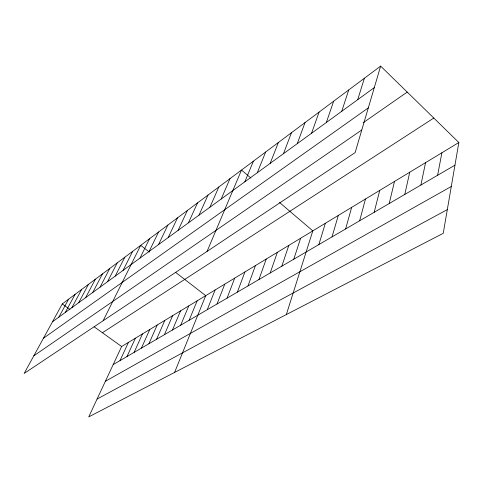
<?xml version="1.0" encoding="UTF-8"?>
<svg xmlns="http://www.w3.org/2000/svg" width="483" height="483" viewBox="0 0 483 483"><rect width="100%" height="100%" fill="white"/><g stroke="black" fill="none" stroke-linecap="round" stroke-linejoin="round"><path stroke-width="0.72" d="M458.85 142.515L443.237 233.319L88.739 416.889L121.631 346.528L458.85 142.515L380.64 66.111L62.277 303.934L24.15 373.45L355.114 152.61L380.64 66.111M437.616 175.275L441.897 152.773M420.898 185.031L425.541 162.668M404.778 194.438L409.747 172.22M389.213 203.524L394.49 181.451M374.18 212.291L379.741 190.374M359.654 220.767L365.48 199.008M345.611 228.966L351.672 207.358M332.02 236.893L338.305 215.442M318.865 244.573L325.361 223.279M357.71 99.667L364.387 78.246M286.334 314.566L312.809 230.868L279.548 202.498M293.779 259.208L300.637 238.234M341.747 111.283L348.738 89.941M281.806 266.193L288.828 245.376M326.369 122.471L333.644 101.213M270.196 272.967L277.369 252.307M258.936 279.542L266.242 259.039M311.553 133.254L319.088 112.092M247.996 285.924L255.435 265.578M297.262 143.65L305.033 122.585M237.376 292.118L244.929 271.935M283.473 153.685L291.46 132.728M227.058 298.144L234.714 278.111M217.024 303.994L224.782 284.125M270.16 163.369L278.347 142.527M207.267 309.688L215.116 289.969M257.3 172.733L265.662 152M174.58 372.435L205.71 295.662L175.468 272.255M189.125 320.277L197.124 300.855M244.863 181.783L253.388 161.171M180.678 325.204L188.75 305.926M207.068 251.395L241.506 170.046L250.888 178.046M172.443 330.01L180.576 310.871M164.407 334.701L172.594 315.695M221.19 199.002L229.999 178.638M156.564 339.277L164.8 320.41M148.909 343.745L157.186 325.017M209.918 207.207L218.847 186.969M141.434 348.104L149.748 329.515M198.996 215.152L208.04 195.047M134.129 352.367L142.479 333.916M126.987 356.532L135.379 338.215M188.412 222.856L197.553 202.878M120.013 360.608L128.43 342.417M178.149 230.325L187.374 210.479M168.187 237.576L177.496 217.863M158.521 244.609L167.903 225.03M149.132 251.438L158.581 231.997M140.01 258.073L149.513 238.765M103.139 320.742L140.704 245.346L149.404 252.084M123.068 270.402L132.662 251.353M115.196 276.131L124.831 257.204M107.528 281.716L117.188 262.915M100.047 287.156L109.732 268.482M92.754 292.463L102.462 273.915M85.636 297.643L95.362 279.216M78.687 302.696L88.431 284.396M71.907 307.629L81.663 289.45M65.29 312.447L75.052 294.389M58.823 317.15L68.592 299.219M52.508 321.75L374.295 87.598M43.464 338.239L368.306 107.896M363.156 122.748L407.223 92.084M33.828 355.808L361.797 129.963M102.42 332.739L433.806 118.051M113.191 364.587L454.956 165.156M105.385 381.286L451.285 186.492M97.077 399.061L447.306 209.634M62.277 303.934L69.944 309.44M94.149 326.804L121.631 346.528"/></g></svg>
